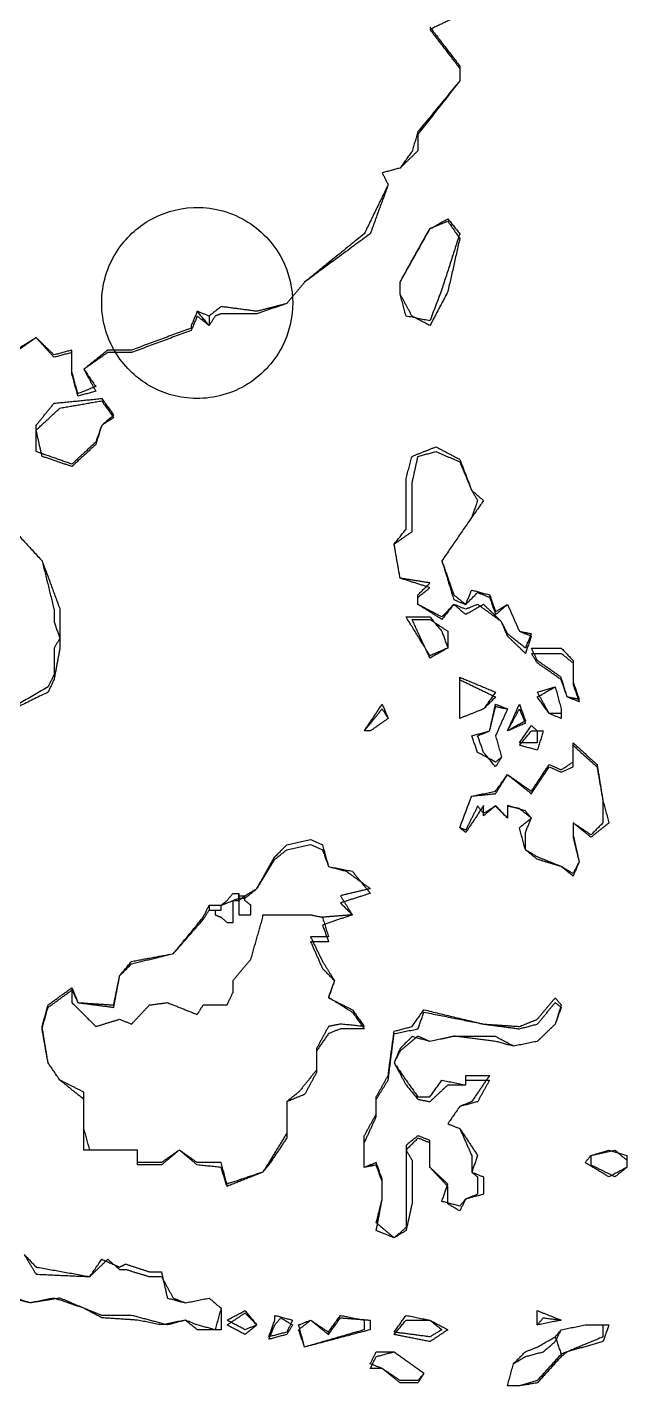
# Model space of a CAD drawing. Header units: millimetres. Extents: x 4 to 525, y -334 to -6.
# Drawn here: x 409.2 to 435.8, y -254.4 to -194.2 of the extents above; entities that cross this region are included whole.
import ezdxf

# ---------------------------------------------------------------- set-up
doc = ezdxf.new("R2010")
doc.units = ezdxf.units.MM
for name, color, linetype in [('B_VR2B', 7, 'CONTINUOUS'), ('boundaries301', 7, 'CONTINUOUS'), ('boundaries427', 7, 'CONTINUOUS'), ('boundaries454', 7, 'CONTINUOUS'), ('boundaries455', 7, 'CONTINUOUS'), ('boundaries456', 7, 'CONTINUOUS'), ('boundaries461', 7, 'CONTINUOUS'), ('boundaries462', 7, 'CONTINUOUS'), ('boundaries463', 7, 'CONTINUOUS'), ('boundaries472', 7, 'CONTINUOUS'), ('boundaries481', 7, 'CONTINUOUS'), ('boundaries492', 7, 'CONTINUOUS'), ('boundaries551', 7, 'CONTINUOUS'), ('boundaries568', 7, 'CONTINUOUS'), ('boundaries583', 7, 'CONTINUOUS'), ('boundaries587', 7, 'CONTINUOUS'), ('boundaries604', 7, 'CONTINUOUS'), ('boundaries606', 7, 'CONTINUOUS'), ('boundaries607', 7, 'CONTINUOUS'), ('boundaries612', 7, 'CONTINUOUS'), ('boundaries614', 7, 'CONTINUOUS'), ('boundaries636', 7, 'CONTINUOUS'), ('boundaries653', 7, 'CONTINUOUS'), ('boundaries654', 7, 'CONTINUOUS'), ('boundaries656', 7, 'CONTINUOUS'), ('boundaries657', 7, 'CONTINUOUS'), ('boundaries661', 7, 'CONTINUOUS'), ('boundaries663', 7, 'CONTINUOUS'), ('boundaries666', 7, 'CONTINUOUS'), ('boundaries687', 7, 'CONTINUOUS'), ('boundaries721', 7, 'CONTINUOUS'), ('boundaries738', 7, 'CONTINUOUS'), ('boundaries744', 7, 'CONTINUOUS'), ('boundaries745', 7, 'CONTINUOUS'), ('boundaries746', 7, 'CONTINUOUS'), ('boundaries749', 7, 'CONTINUOUS'), ('boundaries750', 7, 'CONTINUOUS'), ('boundaries753', 7, 'CONTINUOUS'), ('boundaries754', 7, 'CONTINUOUS'), ('boundaries755', 7, 'CONTINUOUS'), ('boundaries757', 7, 'CONTINUOUS'), ('mapOutline043', 7, 'CONTINUOUS'), ('mapOutline046', 7, 'CONTINUOUS'), ('mapOutline049', 7, 'CONTINUOUS'), ('mapOutline050', 7, 'CONTINUOUS'), ('mapOutline051', 7, 'CONTINUOUS'), ('mapOutline052', 7, 'CONTINUOUS'), ('mapOutline053', 7, 'CONTINUOUS'), ('mapOutline059', 7, 'CONTINUOUS'), ('mapOutline065', 7, 'CONTINUOUS'), ('mapOutline084', 7, 'CONTINUOUS'), ('mapOutline093', 7, 'CONTINUOUS'), ('mapOutline099', 7, 'CONTINUOUS'), ('mapOutline100', 7, 'CONTINUOUS'), ('mapOutline101', 7, 'CONTINUOUS'), ('mapOutline102', 7, 'CONTINUOUS'), ('mapOutline104', 7, 'CONTINUOUS'), ('mapOutline108', 7, 'CONTINUOUS'), ('mapOutline109', 7, 'CONTINUOUS'), ('mapOutline113', 7, 'CONTINUOUS'), ('mapOutline119', 7, 'CONTINUOUS'), ('mapOutline143', 7, 'CONTINUOUS'), ('mapOutline147', 7, 'CONTINUOUS'), ('mapOutline166', 7, 'CONTINUOUS'), ('mapOutline279', 7, 'CONTINUOUS')]:
    doc.layers.add(name, color=color, linetype=linetype)

msp = doc.modelspace()

# ---------------------------------------------------------------- linework, layer by layer
at = {"layer": 'B_VR2B'}
msp.add_open_spline([(420.952, -206.375), (420.953, -205.766), (420.816, -205.068), (420.464, -204.401), (420.117, -203.735), (419.544, -203.114), (418.835, -202.709), (418.13, -202.298), (417.306, -202.112), (416.556, -202.145), (415.802, -202.173), (415.129, -202.403), (414.602, -202.709), (414.074, -203.012), (413.538, -203.48), (413.137, -204.119), (412.733, -204.752), (412.482, -205.558), (412.485, -206.375), (412.482, -207.192), (412.733, -207.998), (413.137, -208.631), (413.538, -209.27), (414.074, -209.738), (414.602, -210.041), (415.129, -210.347), (415.802, -210.577), (416.556, -210.605), (417.306, -210.638), (418.13, -210.452), (418.835, -210.041), (419.544, -209.636), (420.117, -209.015), (420.464, -208.349), (420.816, -207.682), (420.953, -206.984), (420.952, -206.375)], degree=3, knots=[0, 0, 0, 0, 0.523599, 0.523599, 0.523599, 1.0472, 1.0472, 1.0472, 1.5708, 1.5708, 1.5708, 2.0944, 2.0944, 2.0944, 2.61799, 2.61799, 2.61799, 3.14159, 3.14159, 3.14159, 3.66519, 3.66519, 3.66519, 4.18879, 4.18879, 4.18879, 4.71239, 4.71239, 4.71239, 5.23599, 5.23599, 5.23599, 5.75959, 5.75959, 5.75959, 6.28319, 6.28319, 6.28319, 6.28319], dxfattribs=at)
at = {"layer": 'boundaries301'}
for points in [[(427.038, -194.151), (428.36, -195.871)], [(428.36, -195.871), (428.36, -196.532)], [(428.36, -196.532), (426.508, -198.781)], [(426.508, -198.781), (426.244, -199.655)], [(426.244, -199.655), (425.715, -200.395)], [(425.715, -200.395), (424.921, -200.607)], [(424.921, -200.607), (425.185, -201.136)], [(425.185, -201.136), (424.127, -203.306)], [(424.127, -203.306), (421.481, -205.449)], [(421.481, -205.449), (420.688, -206.401)], [(417.777, -206.534), (417.248, -206.957)], [(419.365, -206.745), (417.777, -206.534)], [(420.688, -206.401), (419.365, -206.745)]]:
    msp.add_open_spline(points, degree=1, dxfattribs=at)
at = {"layer": 'boundaries427'}
for points in [[(427.038, -203.094), (427.831, -202.644)], [(427.831, -202.644), (428.36, -203.306)], [(425.715, -205.449), (427.038, -203.094)], [(428.36, -203.306), (427.567, -205.766)], [(425.715, -205.978), (425.715, -205.449)], [(427.567, -205.766), (427.038, -207.169)], [(425.979, -206.957), (425.715, -205.978)], [(427.038, -207.169), (425.979, -206.957)]]:
    msp.add_open_spline(points, degree=1, dxfattribs=at)
at = {"layer": 'boundaries454'}
msp.add_open_spline([(417.248, -206.957), (416.719, -206.745)], degree=1, dxfattribs=at)
at = {"layer": 'boundaries455'}
for points in [[(417.248, -207.38), (416.719, -206.745)], [(417.248, -206.957), (417.248, -207.38)]]:
    msp.add_open_spline(points, degree=1, dxfattribs=at)
at = {"layer": 'boundaries456'}
msp.add_open_spline([(416.719, -206.745), (416.454, -207.38)], degree=1, dxfattribs=at)
at = {"layer": 'boundaries461'}
msp.add_open_spline([(416.454, -207.38), (416.454, -207.486)], degree=1, dxfattribs=at)
at = {"layer": 'boundaries462'}
msp.add_open_spline([(416.454, -207.38), (416.454, -207.486)], degree=1, dxfattribs=at)
at = {"layer": 'boundaries463'}
for points in [[(416.454, -207.486), (413.808, -208.465)], [(409.575, -207.91), (408.781, -208.465)], [(410.369, -208.677), (409.575, -207.91)], [(411.163, -208.465), (410.369, -208.677)], [(411.163, -209.418), (411.163, -208.465)], [(412.75, -208.465), (411.692, -209.312)], [(413.808, -208.465), (412.75, -208.465)], [(411.427, -210.397), (411.163, -209.418)], [(411.692, -209.312), (412.221, -210.079)], [(412.221, -210.079), (411.427, -210.397)]]:
    msp.add_open_spline(points, degree=1, dxfattribs=at)
at = {"layer": 'boundaries472'}
for points in [[(408.252, -216.085), (409.84, -217.805)], [(409.84, -217.805), (410.369, -219.948)], [(410.369, -219.948), (410.369, -220.504)], [(410.369, -220.504), (410.633, -221.245)], [(410.633, -221.245), (410.369, -221.668)], [(410.369, -221.668), (410.369, -222.859)], [(410.104, -223.388), (407.723, -224.79)], [(410.369, -222.859), (410.104, -223.388)]]:
    msp.add_open_spline(points, degree=1, dxfattribs=at)
at = {"layer": 'boundaries481'}
for points in [[(410.369, -210.82), (412.485, -210.608)], [(412.485, -210.608), (413.015, -211.349)], [(409.575, -211.799), (410.369, -210.82)], [(413.015, -211.349), (412.485, -211.799)], [(409.575, -212.963), (409.575, -211.799)], [(412.485, -211.799), (412.221, -212.54)], [(412.221, -212.54), (411.163, -213.519)], [(411.163, -213.519), (409.575, -212.963)]]:
    msp.add_open_spline(points, degree=1, dxfattribs=at)
at = {"layer": 'boundaries492'}
for points in [[(425.979, -214.154), (426.244, -213.175)], [(426.244, -213.175), (427.302, -212.751)], [(427.302, -212.751), (428.36, -213.307)], [(428.36, -213.307), (428.89, -214.683)], [(425.979, -215.239), (425.979, -214.154)], [(428.89, -214.683), (429.154, -215.133)], [(425.979, -215.874), (425.979, -215.239)], [(429.154, -215.133), (428.89, -215.874)], [(425.979, -216.403), (425.979, -215.874)], [(428.89, -215.874), (427.567, -217.805)], [(425.45, -217.064), (425.979, -216.403)], [(425.715, -218.572), (425.45, -217.064)], [(427.567, -217.805), (428.096, -219.313)], [(427.038, -218.784), (425.715, -218.572)], [(426.508, -219.313), (427.038, -218.784)], [(428.625, -219.736), (428.89, -219.101)], [(428.89, -219.101), (429.683, -219.313)], [(426.508, -219.736), (426.508, -219.313)], [(427.567, -220.292), (426.508, -219.736)], [(428.096, -219.736), (427.567, -220.292)], [(428.096, -219.313), (428.625, -219.736)], [(428.625, -219.948), (428.096, -219.736)], [(429.154, -219.736), (428.625, -219.948)], [(430.213, -220.504), (429.154, -219.736)], [(429.683, -219.313), (429.948, -220.054)], [(429.948, -220.054), (430.477, -219.736)], [(430.477, -219.736), (431.006, -220.927)], [(430.477, -221.033), (430.212, -220.504)], [(431.006, -220.927), (431.535, -221.033)], [(431.271, -221.668), (430.477, -221.033)], [(431.535, -221.033), (431.271, -221.668)]]:
    msp.add_open_spline(points, degree=1, dxfattribs=at)
at = {"layer": 'boundaries551'}
for points in [[(427.038, -222.012), (425.979, -220.292)], [(425.979, -220.292), (427.038, -220.292)], [(427.038, -220.292), (427.567, -220.927)], [(427.567, -220.927), (427.831, -221.668)], [(427.831, -221.668), (427.038, -222.012)]]:
    msp.add_open_spline(points, degree=1, dxfattribs=at)
at = {"layer": 'boundaries568'}
for points in [[(431.8, -222.224), (431.535, -221.668)], [(431.535, -221.668), (432.858, -221.668)], [(432.858, -221.668), (433.388, -222.224)], [(432.858, -222.964), (431.8, -222.224)], [(433.388, -222.224), (433.388, -223.176)], [(433.123, -223.838), (432.858, -222.964)], [(433.388, -223.176), (433.652, -223.943)], [(433.652, -223.943), (433.123, -223.838)]]:
    msp.add_open_spline(points, degree=1, dxfattribs=at)
at = {"layer": 'boundaries583'}
for points in [[(428.36, -224.79), (428.36, -222.964)], [(428.36, -222.964), (429.948, -223.626)], [(429.948, -223.626), (429.419, -224.367)], [(429.419, -224.367), (428.36, -224.79)]]:
    msp.add_open_spline(points, degree=1, dxfattribs=at)
at = {"layer": 'boundaries587'}
for points in [[(431.8, -223.626), (432.594, -223.388)], [(432.594, -223.388), (432.858, -224.367)], [(432.329, -224.578), (431.8, -223.626)], [(432.858, -224.578), (432.329, -224.578)], [(432.858, -224.367), (432.858, -224.578)]]:
    msp.add_open_spline(points, degree=1, dxfattribs=at)
at = {"layer": 'boundaries604'}
for points in [[(429.683, -225.346), (429.948, -224.155)], [(429.948, -224.155), (430.477, -224.367)], [(430.477, -224.367), (429.948, -225.557)], [(428.89, -225.557), (429.683, -225.346)], [(429.154, -226.298), (428.89, -225.557)], [(429.948, -225.557), (430.213, -226.51)], [(429.948, -226.721), (429.154, -226.298)], [(430.213, -226.51), (429.948, -226.721)]]:
    msp.add_open_spline(points, degree=1, dxfattribs=at)
at = {"layer": 'boundaries606'}
for points in [[(424.127, -225.346), (424.921, -224.155)], [(424.921, -224.155), (425.185, -224.79)], [(425.185, -224.79), (424.392, -225.346)], [(424.392, -225.346), (424.127, -225.346)]]:
    msp.add_open_spline(points, degree=1, dxfattribs=at)
at = {"layer": 'boundaries607'}
for points in [[(430.477, -225.346), (431.006, -224.155)], [(431.006, -224.155), (431.271, -224.896)], [(431.271, -224.896), (430.477, -225.346)]]:
    msp.add_open_spline(points, degree=1, dxfattribs=at)
at = {"layer": 'boundaries612'}
for points in [[(431.006, -225.875), (431.535, -225.108)], [(431.535, -225.108), (431.8, -225.346)], [(431.8, -225.346), (431.8, -225.875)], [(431.8, -225.875), (431.006, -225.875)]]:
    msp.add_open_spline(points, degree=1, dxfattribs=at)
at = {"layer": 'boundaries614'}
for points in [[(433.387, -226.721), (433.387, -225.875)], [(433.387, -225.875), (434.446, -226.827)], [(431.535, -228.018), (432.329, -226.827)], [(432.329, -226.827), (432.858, -227.065)], [(432.858, -227.065), (433.388, -226.721)], [(434.446, -226.827), (434.71, -228.441)], [(429.948, -228.018), (430.477, -227.277)], [(430.477, -227.277), (431.535, -228.018)], [(428.36, -229.632), (428.89, -228.23)], [(428.89, -228.23), (429.948, -228.018)], [(429.154, -228.679), (428.625, -229.738)], [(429.419, -228.997), (429.154, -228.679)], [(429.948, -228.679), (429.419, -228.997)], [(430.477, -229.209), (429.948, -228.679)], [(431.006, -228.785), (430.477, -228.679)], [(430.477, -228.679), (430.477, -229.209)], [(431.535, -229.209), (431.006, -228.785)], [(434.71, -228.441), (434.71, -229.42)], [(431.006, -229.632), (431.535, -229.209)], [(434.181, -229.949), (433.387, -229.42)], [(433.387, -229.42), (433.387, -229.949)], [(434.71, -229.42), (434.181, -229.949)], [(428.625, -229.738), (428.36, -229.632)], [(431.271, -230.611), (431.006, -229.632)], [(433.387, -229.949), (433.652, -231.14)], [(431.8, -230.928), (431.271, -230.611)], [(432.858, -231.352), (431.8, -230.928)], [(433.652, -231.14), (433.387, -231.669)], [(433.388, -231.669), (432.858, -231.352)]]:
    msp.add_open_spline(points, degree=1, dxfattribs=at)
at = {"layer": 'boundaries636'}
for points in [[(420.158, -230.928), (420.687, -230.399)], [(420.687, -230.399), (421.746, -230.161)], [(421.746, -230.161), (422.275, -230.399)], [(422.275, -230.399), (422.54, -231.352)], [(419.365, -232.331), (420.158, -230.928)], [(422.54, -231.352), (423.333, -231.563)], [(423.333, -231.563), (424.392, -232.331)], [(418.835, -232.648), (419.365, -232.331)], [(418.571, -232.648), (418.835, -232.648)]]:
    msp.add_open_spline(points, degree=1, dxfattribs=at)
at = {"layer": 'boundaries653'}
for points in [[(424.392, -232.331), (423.069, -232.648)], [(423.069, -232.648), (423.598, -233.495)], [(423.598, -233.495), (422.275, -233.601)]]:
    msp.add_open_spline(points, degree=1, dxfattribs=at)
at = {"layer": 'boundaries654'}
for points in [[(417.777, -233.071), (418.042, -232.86)], [(418.042, -232.86), (418.306, -232.542)], [(418.306, -232.542), (418.571, -232.542)], [(418.571, -232.542), (418.571, -232.648)], [(417.248, -233.071), (417.512, -233.071)], [(417.512, -233.071), (417.777, -233.071)]]:
    msp.add_open_spline(points, degree=1, dxfattribs=at)
at = {"layer": 'boundaries656'}
for points in [[(418.306, -233.283), (418.306, -232.86)], [(418.306, -232.86), (418.571, -232.86)], [(418.571, -232.86), (418.571, -232.648)], [(417.248, -233.071), (417.248, -233.283)], [(417.248, -233.283), (417.512, -233.283)], [(417.512, -233.283), (417.512, -233.495)], [(417.512, -233.495), (417.777, -233.601)], [(417.777, -233.601), (418.042, -233.839)], [(418.306, -233.495), (418.306, -233.283)], [(418.306, -233.839), (418.306, -233.495)], [(418.042, -233.839), (418.306, -233.839)]]:
    msp.add_open_spline(points, degree=1, dxfattribs=at)
at = {"layer": 'boundaries657'}
for points in [[(418.835, -232.648), (418.571, -232.86)], [(418.571, -232.86), (418.571, -233.071)], [(418.835, -232.86), (418.835, -232.648)], [(419.1, -233.071), (418.835, -232.86)], [(418.571, -233.071), (418.571, -233.495)], [(418.571, -233.495), (418.835, -233.495)], [(418.835, -233.495), (419.1, -233.495)], [(419.1, -233.283), (419.1, -233.071)], [(419.1, -233.495), (419.1, -233.283)]]:
    msp.add_open_spline(points, degree=1, dxfattribs=at)
at = {"layer": 'boundaries661'}
for points in [[(415.66, -235.215), (416.983, -233.601)], [(416.983, -233.601), (417.248, -233.071)], [(413.808, -235.559), (415.66, -235.215)], [(413.279, -236.194), (413.808, -235.559)], [(413.015, -237.49), (413.279, -236.194)], [(411.162, -236.723), (411.427, -237.384)], [(411.427, -237.384), (413.015, -237.49)]]:
    msp.add_open_spline(points, degree=1, dxfattribs=at)
at = {"layer": 'boundaries663'}
for points in [[(419.1, -235.453), (419.629, -233.601)], [(419.629, -233.601), (419.629, -233.495)], [(419.629, -233.495), (421.746, -233.495)], [(421.746, -233.495), (422.275, -233.601)], [(418.306, -236.405), (419.1, -235.453)], [(418.306, -236.934), (418.306, -236.405)], [(411.162, -236.723), (411.162, -237.384)], [(418.042, -237.49), (418.306, -236.934)], [(411.162, -237.384), (412.221, -238.442)], [(413.808, -238.337), (414.602, -237.49)], [(414.602, -237.49), (415.396, -237.384)], [(415.396, -237.384), (416.719, -237.913)], [(416.719, -237.913), (416.983, -237.49)], [(416.983, -237.49), (418.042, -237.49)], [(412.221, -238.442), (413.279, -238.125)], [(413.279, -238.125), (413.808, -238.337)]]:
    msp.add_open_spline(points, degree=1, dxfattribs=at)
at = {"layer": 'boundaries666'}
for points in [[(422.275, -233.601), (422.54, -234.474)], [(422.54, -234.474), (421.746, -234.474)], [(421.746, -234.474), (422.275, -235.559)], [(422.275, -235.559), (422.804, -236.405)], [(422.804, -236.405), (422.54, -237.173)], [(410.104, -237.49), (411.163, -236.723)], [(422.54, -237.173), (423.598, -237.702)], [(409.84, -238.443), (410.104, -237.49)], [(423.598, -237.702), (424.127, -238.443)], [(410.104, -240.056), (409.84, -238.443)], [(422.54, -238.442), (422.01, -239.421)], [(423.069, -238.337), (422.54, -238.442)], [(424.127, -238.442), (423.069, -238.337)], [(422.01, -239.421), (422.01, -240.374)], [(410.633, -240.824), (410.104, -240.056)], [(411.692, -241.353), (410.633, -240.824)], [(422.01, -240.374), (421.217, -241.353)], [(411.692, -242.755), (411.692, -241.353)], [(421.217, -241.353), (420.688, -241.776)], [(420.688, -241.776), (420.688, -243.179)], [(411.692, -243.919), (411.692, -242.755)], [(420.688, -243.179), (419.894, -244.475)], [(414.073, -243.919), (411.692, -243.919)], [(414.073, -244.475), (414.073, -243.919)], [(415.131, -244.475), (414.073, -244.475)], [(415.925, -243.919), (415.131, -244.475)], [(416.719, -244.475), (415.925, -243.919)], [(417.777, -244.475), (416.719, -244.475)], [(418.042, -245.428), (417.777, -244.475)], [(419.894, -244.475), (419.629, -244.898)], [(419.629, -244.898), (418.042, -245.428)]]:
    msp.add_open_spline(points, degree=1, dxfattribs=at)
at = {"layer": 'boundaries687'}
for points in [[(431.8, -238.125), (432.594, -237.173)], [(432.594, -237.173), (432.858, -237.49)], [(426.244, -238.443), (426.773, -237.702)], [(426.773, -237.702), (429.419, -238.337)], [(432.858, -237.49), (432.594, -238.337)], [(425.45, -238.654), (426.244, -238.443)], [(429.419, -238.337), (431.006, -238.442)], [(431.006, -238.442), (431.8, -238.125)], [(432.594, -238.337), (431.8, -239.104)], [(425.185, -240.612), (425.45, -238.654)], [(426.244, -238.892), (425.715, -239.421)], [(427.037, -239.104), (426.244, -238.892)], [(428.096, -238.892), (427.037, -239.104)], [(429.948, -238.892), (428.096, -238.892)], [(430.742, -239.316), (429.948, -238.892)], [(425.715, -239.421), (425.45, -240.056)], [(431.8, -239.104), (430.742, -239.316)], [(425.45, -240.056), (425.979, -240.824)], [(424.656, -241.565), (425.185, -240.612)], [(425.979, -240.824), (426.508, -241.565)], [(427.037, -241.565), (427.567, -240.824)], [(427.567, -240.824), (428.625, -241.035)], [(428.625, -241.035), (428.625, -240.612)], [(428.625, -240.612), (429.683, -240.612)], [(429.683, -240.612), (428.89, -241.776)], [(424.656, -242.332), (424.656, -241.565)], [(426.508, -241.565), (427.037, -241.565)], [(428.36, -241.988), (427.831, -242.755)], [(428.89, -241.776), (428.36, -241.988)], [(424.127, -243.284), (424.656, -242.332)], [(424.127, -244.687), (424.127, -243.284)], [(426.508, -243.284), (425.979, -243.708)], [(427.037, -243.496), (426.508, -243.284)], [(427.831, -242.755), (428.36, -242.967)], [(428.36, -242.967), (428.89, -244.157)], [(425.979, -243.708), (425.979, -244.157)], [(427.037, -244.687), (427.037, -243.496)], [(424.656, -244.475), (424.127, -244.687)], [(424.921, -245.216), (424.656, -244.475)], [(425.979, -244.158), (425.979, -246.195)], [(428.89, -244.157), (428.89, -244.898)], [(427.831, -245.427), (427.037, -244.687)], [(428.89, -244.898), (429.154, -245.11)], [(424.921, -246.089), (424.921, -245.216)], [(427.567, -246.195), (427.831, -245.427)], [(429.154, -245.11), (429.154, -245.877)], [(424.656, -247.147), (424.921, -246.089)], [(425.979, -246.195), (425.979, -247.359)], [(428.36, -246.406), (427.567, -246.195)], [(428.625, -246.089), (428.36, -246.406)], [(429.154, -245.877), (428.625, -246.089)], [(425.45, -247.809), (424.656, -247.147)], [(425.979, -247.359), (425.45, -247.809)]]:
    msp.add_open_spline(points, degree=1, dxfattribs=at)
at = {"layer": 'boundaries721'}
for points in [[(433.917, -244.475), (434.181, -244.158)], [(434.975, -245.11), (433.917, -244.475)], [(434.181, -244.158), (434.975, -243.919)], [(434.975, -243.919), (435.769, -244.158)], [(435.769, -244.158), (435.769, -244.687)], [(435.769, -244.687), (434.975, -245.11)]]:
    msp.add_open_spline(points, degree=1, dxfattribs=at)
at = {"layer": 'boundaries738'}
for points in [[(409.046, -248.55), (409.575, -249.105)], [(409.575, -249.105), (411.956, -249.529)], [(411.956, -249.529), (412.485, -248.761)], [(412.485, -248.761), (413.279, -249.105)], [(413.279, -249.105), (413.544, -248.973)], [(413.544, -248.973), (414.602, -249.317)], [(414.602, -249.317), (415.131, -249.317)], [(415.131, -249.317), (415.396, -250.481)], [(409.31, -250.693), (407.987, -250.269)], [(410.369, -250.481), (409.31, -250.693)], [(411.692, -250.931), (410.369, -250.481)], [(415.396, -250.481), (416.19, -250.693)], [(416.19, -250.693), (417.248, -250.481)], [(417.248, -250.481), (417.777, -250.931)], [(412.485, -251.248), (411.692, -250.931)], [(417.777, -250.931), (417.512, -251.883)], [(413.808, -251.248), (412.485, -251.248)], [(415.396, -251.672), (413.808, -251.248)], [(416.19, -251.46), (415.396, -251.672)], [(416.719, -251.672), (416.19, -251.46)], [(417.513, -251.883), (416.719, -251.672)]]:
    msp.add_open_spline(points, degree=1, dxfattribs=at)
at = {"layer": 'boundaries744'}
for points in [[(418.042, -251.46), (418.835, -251.037)], [(418.835, -251.037), (419.365, -251.672)], [(418.835, -251.883), (418.042, -251.46)], [(419.365, -251.672), (418.835, -251.883)]]:
    msp.add_open_spline(points, degree=1, dxfattribs=at)
at = {"layer": 'boundaries745'}
for points in [[(431.8, -251.672), (431.8, -251.037)], [(431.8, -251.037), (432.858, -251.46)], [(432.858, -251.46), (431.8, -251.672)]]:
    msp.add_open_spline(points, degree=1, dxfattribs=at)
at = {"layer": 'boundaries746'}
for points in [[(421.217, -251.672), (421.746, -251.46)], [(421.481, -252.651), (421.217, -251.672)], [(421.746, -251.46), (422.54, -251.989)], [(422.54, -251.989), (423.069, -251.248)], [(423.069, -251.248), (424.127, -251.46)], [(424.127, -251.46), (424.127, -251.883)], [(424.127, -251.883), (421.481, -252.651)]]:
    msp.add_open_spline(points, degree=1, dxfattribs=at)
at = {"layer": 'boundaries749'}
for points in [[(419.894, -252.201), (420.158, -251.46)], [(420.158, -251.46), (420.158, -251.248)], [(420.158, -251.248), (420.952, -251.46)], [(420.952, -251.46), (420.688, -251.989)], [(420.688, -251.989), (419.894, -252.201)]]:
    msp.add_open_spline(points, degree=1, dxfattribs=at)
at = {"layer": 'boundaries750'}
for points in [[(425.45, -251.989), (425.979, -251.248)], [(425.979, -251.248), (427.038, -251.46)], [(427.038, -251.46), (427.567, -251.883)], [(427.038, -252.201), (425.45, -251.989)], [(427.567, -251.883), (427.038, -252.201)]]:
    msp.add_open_spline(points, degree=1, dxfattribs=at)
at = {"layer": 'boundaries753'}
for points in [[(432.858, -251.883), (433.917, -251.672)], [(433.917, -251.672), (434.71, -251.672)], [(434.71, -251.672), (434.71, -252.201)], [(432.594, -252.201), (432.858, -251.883)], [(434.71, -252.201), (433.123, -252.862)], [(433.123, -252.862), (432.858, -252.968)]]:
    msp.add_open_spline(points, degree=1, dxfattribs=at)
at = {"layer": 'boundaries754'}
msp.add_open_spline([(432.594, -252.201), (432.858, -252.968)], degree=1, dxfattribs=at)
at = {"layer": 'boundaries755'}
for points in [[(431.8, -252.651), (432.594, -252.201)], [(430.742, -253.391), (431.271, -252.862)], [(431.271, -252.862), (431.8, -252.651)], [(430.477, -254.37), (430.742, -253.391)], [(432.858, -252.968), (431.8, -254.132)], [(431.006, -254.37), (430.477, -254.37)], [(431.8, -254.132), (431.006, -254.37)]]:
    msp.add_open_spline(points, degree=1, dxfattribs=at)
at = {"layer": 'boundaries757'}
for points in [[(424.392, -253.391), (424.656, -252.862)], [(424.656, -252.862), (425.45, -252.862)], [(425.45, -252.862), (426.773, -253.815)], [(424.921, -253.603), (424.392, -253.391)], [(425.715, -254.132), (424.921, -253.603)], [(426.773, -253.815), (426.508, -254.132)], [(426.508, -254.132), (425.715, -254.132)]]:
    msp.add_open_spline(points, degree=1, dxfattribs=at)
at = {"layer": 'mapOutline043'}
for points in [[(424.656, -253.074), (425.45, -252.862)], [(425.45, -252.862), (426.773, -253.815)], [(424.392, -253.603), (424.656, -253.074)], [(424.921, -253.603), (424.392, -253.603)], [(425.715, -254.238), (424.921, -253.603)], [(426.773, -253.815), (426.508, -254.238)], [(426.508, -254.238), (425.715, -254.238)]]:
    msp.add_open_spline(points, degree=1, dxfattribs=at)
at = {"layer": 'mapOutline046'}
for points in [[(432.858, -251.883), (433.917, -251.672)], [(433.917, -251.672), (434.975, -251.672)], [(434.975, -251.672), (434.71, -252.412)], [(432.594, -252.412), (432.858, -251.883)], [(431.271, -253.074), (432.065, -252.862)], [(432.065, -252.862), (432.594, -252.412)], [(433.123, -252.862), (432.858, -253.074)], [(434.71, -252.412), (433.123, -252.862)], [(430.477, -254.37), (430.742, -253.391)], [(430.742, -253.391), (431.271, -253.074)], [(432.858, -253.074), (431.8, -254.238)], [(431.006, -254.37), (430.477, -254.37)], [(431.8, -254.238), (431.006, -254.37)]]:
    msp.add_open_spline(points, degree=1, dxfattribs=at)
at = {"layer": 'mapOutline049'}
for points in [[(425.45, -252.095), (425.979, -251.46)], [(425.979, -251.46), (427.038, -251.46)], [(427.038, -251.46), (427.831, -251.883)], [(427.038, -252.412), (425.45, -252.095)], [(427.831, -251.883), (427.038, -252.413)]]:
    msp.add_open_spline(points, degree=1, dxfattribs=at)
at = {"layer": 'mapOutline050'}
for points in [[(419.894, -252.307), (420.158, -251.672)], [(420.158, -251.672), (420.423, -251.354)], [(420.423, -251.354), (420.952, -251.672)], [(420.952, -251.672), (420.688, -252.095)], [(420.688, -252.095), (419.894, -252.307)]]:
    msp.add_open_spline(points, degree=1, dxfattribs=at)
at = {"layer": 'mapOutline051'}
for points in [[(421.217, -251.883), (421.746, -251.46)], [(421.746, -251.46), (422.54, -252.095)], [(422.54, -252.095), (423.069, -251.354)], [(423.069, -251.354), (424.392, -251.46)], [(424.392, -251.46), (424.392, -251.883)], [(421.481, -252.651), (421.217, -251.883)], [(424.392, -251.883), (421.481, -252.651)]]:
    msp.add_open_spline(points, degree=1, dxfattribs=at)
at = {"layer": 'mapOutline052'}
for points in [[(431.8, -251.672), (432.065, -251.354)], [(432.858, -251.46), (431.8, -251.672)], [(432.065, -251.354), (432.858, -251.46)]]:
    msp.add_open_spline(points, degree=1, dxfattribs=at)
at = {"layer": 'mapOutline053'}
for points in [[(418.042, -251.672), (418.835, -251.142)], [(418.835, -252.095), (418.042, -251.672)], [(418.835, -251.142), (419.365, -251.672)], [(419.365, -251.672), (418.835, -252.095)]]:
    msp.add_open_spline(points, degree=1, dxfattribs=at)
at = {"layer": 'mapOutline059'}
for points in [[(409.046, -248.55), (409.575, -249.423)], [(411.956, -249.529), (412.75, -248.761)], [(412.75, -248.761), (413.279, -249.211)], [(413.279, -249.211), (413.544, -249.211)], [(413.544, -249.211), (414.602, -249.529)], [(409.575, -249.423), (411.956, -249.529)], [(414.602, -249.529), (415.131, -249.529)], [(415.131, -249.529), (415.66, -250.481)], [(409.31, -250.693), (407.987, -250.375)], [(410.633, -250.481), (409.31, -250.693)], [(411.692, -250.931), (410.633, -250.481)], [(415.66, -250.481), (416.19, -250.693)], [(416.19, -250.693), (417.248, -250.481)], [(417.248, -250.481), (417.777, -250.931)], [(412.485, -251.354), (411.692, -250.931)], [(417.777, -250.931), (417.777, -251.883)], [(414.073, -251.46), (412.485, -251.354)], [(415.131, -251.672), (414.073, -251.46)], [(416.19, -251.46), (415.131, -251.672)], [(416.719, -251.883), (416.19, -251.46)], [(417.777, -251.883), (416.719, -251.883)]]:
    msp.add_open_spline(points, degree=1, dxfattribs=at)
at = {"layer": 'mapOutline065'}
for points in [[(434.181, -244.157), (435.24, -243.919)], [(434.181, -244.581), (434.181, -244.158)], [(435.24, -243.919), (435.769, -244.369)], [(435.769, -244.369), (435.769, -244.687)], [(435.24, -245.11), (434.181, -244.581)], [(435.769, -244.687), (435.24, -245.11)]]:
    msp.add_open_spline(points, degree=1, dxfattribs=at)
at = {"layer": 'mapOutline084'}
for points in [[(426.508, -238.548), (426.773, -237.808)], [(426.773, -237.808), (429.419, -238.337)], [(431.8, -238.337), (432.594, -237.384)], [(432.594, -237.384), (432.858, -237.596)], [(432.858, -237.596), (432.594, -238.337)], [(429.419, -238.337), (431.006, -238.548)], [(431.006, -238.548), (431.8, -238.337)], [(432.594, -238.337), (431.8, -239.104)], [(425.185, -240.824), (425.45, -238.76)], [(425.45, -238.76), (426.508, -238.548)], [(426.508, -238.866), (425.715, -239.527)], [(427.038, -239.104), (426.508, -238.866)], [(428.096, -238.866), (427.038, -239.104)], [(429.948, -239.104), (428.096, -238.866)], [(425.715, -239.527), (425.45, -240.056)], [(430.742, -239.316), (429.948, -239.104)], [(431.8, -239.104), (430.742, -239.316)], [(425.45, -240.056), (425.979, -241.035)], [(424.656, -241.67), (425.185, -240.824)], [(428.625, -241.035), (428.625, -240.824)], [(428.625, -240.824), (429.683, -240.824)], [(429.683, -240.824), (429.154, -241.776)], [(425.979, -241.035), (426.508, -241.67)], [(427.038, -241.776), (427.831, -241.035)], [(427.831, -241.035), (428.625, -241.035)], [(424.656, -242.438), (424.656, -241.67)], [(426.508, -241.67), (427.038, -241.776)], [(428.36, -241.988), (427.831, -242.755)], [(429.154, -241.776), (428.36, -241.988)], [(424.127, -243.602), (424.656, -242.438)], [(427.831, -242.755), (428.36, -242.967)], [(428.36, -242.967), (429.154, -244.157)], [(424.127, -244.687), (424.127, -243.602)], [(426.508, -243.39), (425.979, -243.919)], [(427.038, -243.602), (426.508, -243.39)], [(427.038, -244.687), (427.038, -243.602)], [(425.979, -243.919), (426.244, -244.369)], [(426.244, -244.369), (426.244, -246.301)], [(429.154, -244.158), (428.89, -244.898)], [(424.656, -244.581), (424.127, -244.687)], [(424.921, -245.322), (424.656, -244.581)], [(427.831, -245.533), (427.038, -244.687)], [(428.89, -244.898), (429.419, -245.11)], [(424.921, -246.089), (424.921, -245.322)], [(427.831, -246.301), (427.831, -245.533)], [(429.419, -245.11), (429.419, -245.877)], [(424.656, -247.491), (424.921, -246.089)], [(428.625, -246.089), (428.36, -246.618)], [(429.419, -245.877), (428.625, -246.089)], [(426.244, -246.301), (425.979, -247.491)], [(428.36, -246.618), (427.831, -246.301)], [(425.45, -247.809), (424.656, -247.491)], [(425.979, -247.491), (425.45, -247.809)]]:
    msp.add_open_spline(points, degree=1, dxfattribs=at)
at = {"layer": 'mapOutline093'}
for points in [[(420.158, -231.034), (420.688, -230.611)], [(420.688, -230.611), (421.746, -230.373)], [(421.746, -230.373), (422.275, -230.611)], [(422.275, -230.611), (422.54, -231.352)], [(419.365, -232.331), (420.158, -231.034)], [(422.54, -231.352), (423.598, -231.563)], [(423.598, -231.563), (424.392, -232.542)], [(418.835, -232.754), (419.365, -232.331)], [(417.777, -233.071), (418.042, -232.966)], [(418.042, -232.966), (418.571, -232.754)], [(418.571, -232.754), (418.571, -232.542)], [(418.571, -232.542), (418.571, -232.754)], [(418.571, -232.754), (418.835, -232.754)], [(424.392, -232.542), (423.069, -232.966)], [(423.069, -232.966), (423.598, -233.495)], [(416.983, -233.706), (417.248, -233.283)], [(417.248, -233.283), (417.513, -233.283)], [(417.512, -233.283), (417.777, -233.283)], [(417.777, -233.283), (417.777, -233.071)], [(423.598, -233.495), (422.275, -233.945)], [(415.66, -235.215), (416.983, -233.706)], [(422.275, -233.945), (422.54, -234.685)], [(422.54, -234.685), (421.746, -234.685)], [(421.746, -234.685), (422.275, -235.876)], [(413.808, -235.664), (415.66, -235.215)], [(413.279, -236.194), (413.808, -235.664)], [(422.275, -235.876), (422.804, -236.405)], [(413.015, -237.596), (413.279, -236.194)], [(422.804, -236.405), (422.54, -237.146)], [(410.104, -237.596), (411.163, -236.829)], [(411.163, -236.829), (411.427, -237.384)], [(422.54, -237.146), (423.598, -237.808)], [(409.84, -238.548), (410.104, -237.596)], [(411.427, -237.384), (413.015, -237.596)], [(423.598, -237.808), (424.127, -238.548)], [(410.104, -240.056), (409.84, -238.548)], [(422.54, -238.76), (422.01, -239.527)], [(423.069, -238.548), (422.54, -238.76)], [(424.127, -238.548), (423.069, -238.548)], [(422.01, -239.527), (422.01, -240.48)], [(410.633, -240.824), (410.104, -240.056)], [(411.692, -241.67), (410.633, -240.824)], [(422.01, -240.48), (421.481, -241.459)], [(421.481, -241.459), (420.688, -241.776)], [(411.692, -242.967), (411.692, -241.67)], [(420.688, -241.776), (420.688, -243.39)], [(411.956, -243.919), (411.692, -242.967)], [(420.688, -243.39), (419.894, -244.581)], [(414.073, -243.919), (411.956, -243.919)], [(414.073, -244.581), (414.073, -243.919)], [(415.925, -243.919), (415.131, -244.581)], [(416.719, -244.581), (415.925, -243.919)], [(415.131, -244.581), (414.073, -244.581)], [(417.777, -244.687), (416.719, -244.581)], [(418.042, -245.533), (417.777, -244.687)], [(419.629, -244.898), (418.042, -245.533)], [(419.894, -244.581), (419.629, -244.898)]]:
    msp.add_open_spline(points, degree=1, dxfattribs=at)
at = {"layer": 'mapOutline099'}
for points in [[(433.387, -226.933), (433.387, -225.981)], [(433.387, -225.981), (434.446, -226.933)], [(431.535, -228.124), (432.329, -226.933)], [(432.329, -226.933), (432.858, -227.171)], [(432.858, -227.171), (433.388, -226.933)], [(434.446, -226.933), (434.71, -228.441)], [(429.948, -228.124), (430.477, -227.277)], [(430.477, -227.277), (431.535, -228.124)], [(428.36, -229.632), (428.89, -228.23)], [(428.89, -228.23), (429.948, -228.124)], [(429.419, -228.653), (428.625, -229.844)], [(429.948, -228.653), (429.419, -229.103)], [(429.419, -229.103), (429.419, -228.653)], [(430.477, -229.209), (429.948, -228.653)], [(431.271, -228.891), (430.477, -228.653)], [(430.477, -228.653), (430.477, -229.209)], [(434.71, -228.441), (434.975, -229.42)], [(431.535, -229.209), (431.271, -228.891)], [(431.271, -229.844), (431.535, -229.209)], [(434.181, -230.055), (433.387, -229.42)], [(433.387, -229.42), (433.387, -230.055)], [(434.975, -229.42), (434.181, -230.055)], [(428.625, -229.844), (428.36, -229.632)], [(431.271, -230.611), (431.271, -229.844)], [(431.8, -231.034), (431.271, -230.611)], [(433.387, -230.055), (433.652, -231.14)], [(432.858, -231.352), (431.8, -231.034)], [(433.652, -231.14), (433.387, -231.775)], [(433.388, -231.775), (432.858, -231.352)]]:
    msp.add_open_spline(points, degree=1, dxfattribs=at)
at = {"layer": 'mapOutline100'}
for points in [[(431.006, -225.981), (431.535, -225.346)], [(431.535, -225.346), (432.065, -225.346)], [(432.065, -225.346), (431.8, -226.192)], [(431.8, -226.192), (431.006, -225.981)]]:
    msp.add_open_spline(points, degree=1, dxfattribs=at)
at = {"layer": 'mapOutline101'}
for points in [[(430.477, -225.346), (431.006, -224.367)], [(431.006, -224.367), (431.271, -225.002)], [(431.271, -225.002), (430.477, -225.346)]]:
    msp.add_open_spline(points, degree=1, dxfattribs=at)
at = {"layer": 'mapOutline102'}
for points in [[(424.127, -225.346), (424.921, -224.367)], [(424.921, -224.367), (425.185, -224.79)], [(425.185, -224.79), (424.392, -225.346)], [(424.392, -225.346), (424.127, -225.346)]]:
    msp.add_open_spline(points, degree=1, dxfattribs=at)
at = {"layer": 'mapOutline104'}
for points in [[(429.683, -225.346), (429.948, -224.261)], [(429.948, -224.261), (430.477, -224.367)], [(430.477, -224.367), (429.948, -225.557)], [(429.154, -225.557), (429.683, -225.346)], [(429.419, -226.298), (429.154, -225.557)], [(429.948, -225.557), (430.213, -226.51)], [(429.948, -226.933), (429.419, -226.298)], [(430.213, -226.51), (429.948, -226.933)]]:
    msp.add_open_spline(points, degree=1, dxfattribs=at)
at = {"layer": 'mapOutline108'}
for points in [[(431.8, -223.838), (432.594, -223.388)], [(432.594, -223.388), (432.858, -224.367)], [(432.329, -224.578), (431.8, -223.838)], [(432.858, -224.79), (432.329, -224.578)], [(432.858, -224.367), (432.858, -224.79)]]:
    msp.add_open_spline(points, degree=1, dxfattribs=at)
at = {"layer": 'mapOutline109'}
for points in [[(428.36, -224.79), (428.36, -223.07)], [(428.36, -223.07), (429.948, -223.838)], [(429.948, -223.838), (429.419, -224.367)], [(429.419, -224.367), (428.36, -224.79)]]:
    msp.add_open_spline(points, degree=1, dxfattribs=at)
at = {"layer": 'mapOutline113'}
for points in [[(431.8, -222.329), (431.535, -221.906)], [(431.535, -221.906), (432.858, -221.906)], [(432.858, -221.906), (433.388, -222.329)], [(432.858, -223.07), (431.8, -222.329)], [(433.387, -222.329), (433.387, -223.282)], [(433.123, -223.838), (432.858, -223.07)], [(433.387, -223.282), (433.652, -224.049)], [(433.652, -224.049), (433.123, -223.838)]]:
    msp.add_open_spline(points, degree=1, dxfattribs=at)
at = {"layer": 'mapOutline119'}
for points in [[(427.038, -222.118), (426.244, -220.398)], [(426.244, -220.398), (427.038, -220.398)], [(427.038, -220.398), (427.831, -220.927)], [(427.831, -220.927), (427.831, -221.668)], [(427.831, -221.668), (427.038, -222.118)]]:
    msp.add_open_spline(points, degree=1, dxfattribs=at)
at = {"layer": 'mapOutline143'}
for points in [[(426.244, -214.365), (426.508, -213.175)], [(426.508, -213.175), (427.302, -212.963)], [(427.302, -212.963), (428.36, -213.413)], [(428.36, -213.413), (428.89, -214.683)], [(426.244, -215.344), (426.244, -214.365)], [(428.89, -214.683), (429.419, -215.133)], [(426.244, -215.874), (426.244, -215.344)], [(429.419, -215.133), (428.89, -215.874)], [(426.244, -216.509), (426.244, -215.874)], [(428.89, -215.874), (427.567, -217.805)], [(425.45, -217.064), (426.244, -216.509)], [(425.715, -218.572), (425.45, -217.064)], [(427.567, -217.805), (428.096, -219.525)], [(427.038, -218.996), (425.715, -218.572)], [(426.508, -219.419), (427.038, -218.996)], [(426.508, -219.736), (426.508, -219.419)], [(427.567, -220.398), (426.508, -219.736)], [(428.096, -219.736), (427.567, -220.398)], [(428.096, -219.525), (428.625, -219.736)], [(428.625, -220.186), (428.096, -219.736)], [(428.625, -219.736), (429.154, -219.207)], [(429.419, -219.736), (428.625, -220.186)], [(429.154, -219.207), (429.683, -219.419)], [(430.213, -220.504), (429.419, -219.736)], [(429.683, -219.419), (429.948, -220.186)], [(429.948, -220.186), (430.477, -219.736)], [(430.477, -219.736), (431.006, -220.927)], [(430.477, -221.139), (430.212, -220.504)], [(431.006, -220.927), (431.535, -221.139)], [(431.271, -221.906), (430.477, -221.139)], [(431.535, -221.139), (431.271, -221.906)]]:
    msp.add_open_spline(points, degree=1, dxfattribs=at)
at = {"layer": 'mapOutline147'}
for points in [[(410.633, -211.032), (412.485, -210.714)], [(412.485, -210.714), (413.015, -211.455)], [(409.575, -212.011), (410.633, -211.032)], [(412.485, -211.799), (412.221, -212.646)], [(413.015, -211.455), (412.485, -211.799)], [(409.84, -213.175), (409.575, -212.011)], [(411.163, -213.625), (409.84, -213.175)], [(412.221, -212.646), (411.163, -213.625)]]:
    msp.add_open_spline(points, degree=1, dxfattribs=at)
at = {"layer": 'mapOutline166'}
for points in [[(427.038, -203.068), (427.831, -202.75)], [(427.831, -202.75), (428.36, -203.518)], [(425.715, -205.449), (427.038, -203.068)], [(428.36, -203.518), (427.831, -205.872)], [(425.715, -205.978), (425.715, -205.449)], [(427.831, -205.872), (427.038, -207.38)], [(426.244, -206.957), (425.715, -205.978)], [(427.038, -207.38), (426.244, -206.957)]]:
    msp.add_open_spline(points, degree=1, dxfattribs=at)
at = {"layer": 'mapOutline279'}
for points in [[(428.36, -193.622), (427.038, -194.257)], [(427.038, -194.257), (428.36, -195.977)], [(428.36, -195.977), (428.36, -196.532)], [(428.36, -196.532), (426.508, -198.887)], [(426.508, -198.887), (426.508, -199.628)], [(426.508, -199.628), (425.715, -200.395)], [(425.715, -200.395), (424.921, -200.607)], [(424.921, -200.607), (425.185, -201.136)], [(425.185, -201.136), (424.392, -203.306)], [(424.392, -203.306), (421.481, -205.449)], [(421.481, -205.449), (420.688, -206.401)], [(420.688, -206.401), (419.365, -206.851)], [(416.719, -206.957), (416.454, -207.592)], [(417.248, -207.38), (416.719, -206.957)], [(417.513, -206.957), (417.248, -207.38)], [(417.777, -206.851), (417.512, -206.957)], [(419.365, -206.851), (417.777, -206.851)], [(416.454, -207.592), (413.808, -208.571)], [(409.575, -207.91), (408.517, -208.571)], [(410.369, -208.783), (409.575, -207.91)], [(411.163, -208.571), (410.369, -208.783)], [(411.163, -209.524), (411.163, -208.571)], [(412.75, -208.571), (411.692, -209.312)], [(413.808, -208.571), (412.75, -208.571)], [(411.427, -210.502), (411.163, -209.524)], [(411.692, -209.312), (412.221, -210.291)], [(412.221, -210.291), (411.427, -210.502)], [(408.252, -216.085), (409.84, -217.805)], [(409.84, -217.805), (410.633, -219.948)], [(410.633, -219.948), (410.633, -220.504)], [(410.633, -220.504), (410.633, -221.35)], [(410.633, -221.35), (410.633, -221.668)], [(410.633, -221.668), (410.369, -223.07)], [(410.369, -223.07), (410.104, -223.626)], [(410.104, -223.626), (407.723, -224.79)]]:
    msp.add_open_spline(points, degree=1, dxfattribs=at)

doc.saveas('drawing.dxf')
